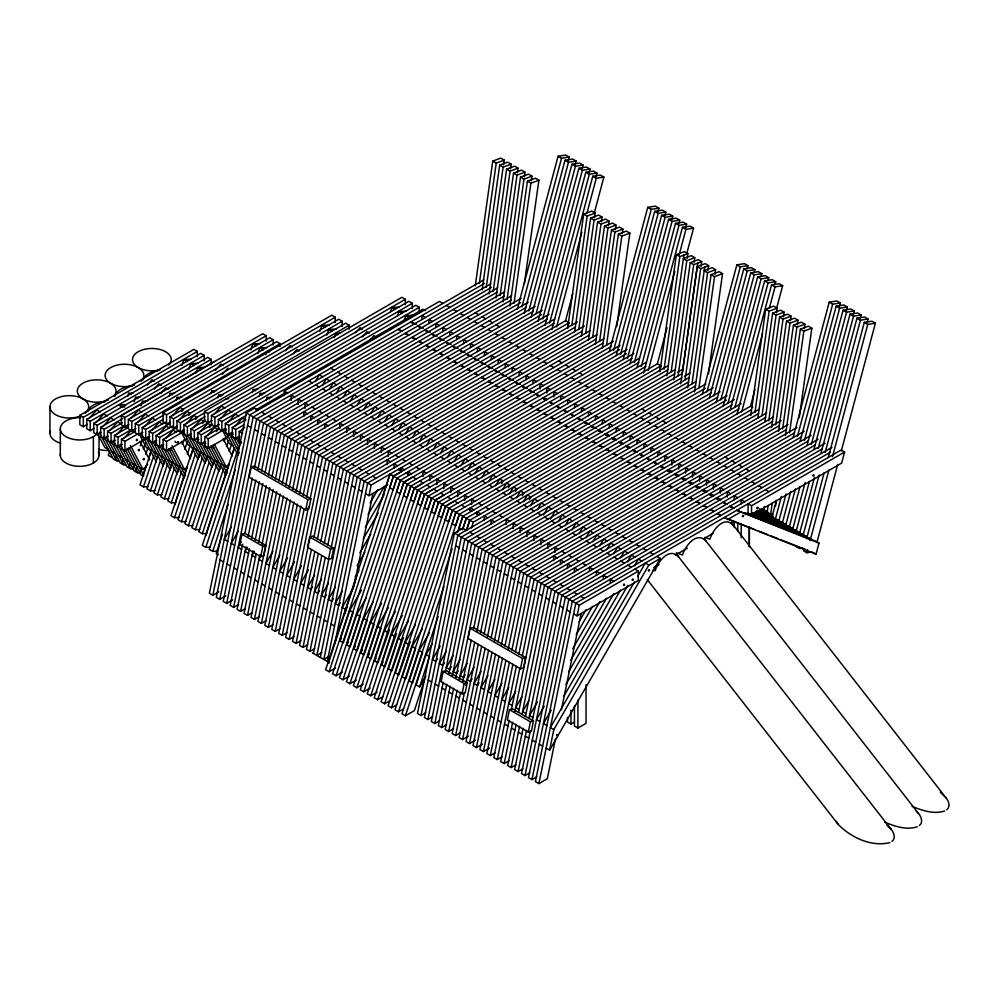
<?xml version="1.0" encoding="UTF-8"?>
<svg xmlns="http://www.w3.org/2000/svg" width="999" height="999" viewBox="0 0 999 999"><rect width="100%" height="100%" fill="white"/><g stroke="black" fill="none" stroke-linecap="round" stroke-linejoin="round"><path stroke-width="1.5" d="M749.325 546.678L749.325 526.598M475.249 285.876L492.757 161.114L500.761 158.117L504.233 160.127L503.583 164.748M479.37 283.254L496.228 163.112L504.233 160.127M482.155 289.91L499.662 165.147L507.667 162.15L511.138 164.148L510.489 168.794M486.276 287.287L503.134 167.145L511.138 164.148M489.098 293.918L506.605 169.143L514.61 166.159L518.069 168.157L517.42 172.79M493.206 291.296L510.077 171.154L518.069 168.157M496.028 297.914L513.536 173.152L521.54 170.167L525.012 172.165L524.363 176.798M500.149 295.304L517.007 175.15L525.012 172.165M502.972 301.923L520.479 177.16L528.483 174.163L531.943 176.174L531.293 180.807M507.092 299.3L523.951 179.158L531.943 176.174M509.902 305.931L527.422 181.169L535.414 178.172L538.886 180.17L524.363 283.679M514.023 303.309L530.881 183.167L538.886 180.17M567.682 328.059L583.678 214.073L591.683 211.089L595.154 213.087L594.505 217.695M571.803 325.449L587.15 216.084L595.154 213.087M574.625 332.068L590.621 218.082L598.626 215.097L602.085 217.095L601.448 221.691M578.746 329.445L594.093 220.092L602.085 217.095M581.568 336.076L597.564 222.09L605.556 219.106L609.028 221.104L608.379 225.699M585.676 333.454L601.023 224.088L609.028 221.104M588.498 340.085L604.495 226.099L612.499 223.102L615.971 225.112L615.322 229.708M592.619 337.462L607.966 228.097L615.971 225.112M595.441 344.081L611.438 230.107L619.43 227.11L622.901 229.108L622.252 233.716M599.55 341.471L614.897 232.105L622.901 229.108M602.372 348.089L618.369 234.103L626.373 231.119L629.845 233.117L616.72 326.586M606.493 345.467L621.84 236.114L629.845 233.117M659.952 371.703L676.373 254.633L684.377 251.648L687.849 253.646L687.2 258.279M664.048 369.205L679.844 256.643L687.849 253.646M666.87 375.836L683.94 254.733M671.203 371.665L686.788 260.652L694.78 257.655L694.13 262.287M673.801 379.845L690.247 262.65L698.251 259.653L701.723 261.663L701.073 266.283M678.146 375.674L693.718 264.648L701.723 261.663M680.744 383.841L697.19 266.658L705.194 263.661L708.653 265.672L708.004 270.292M697.814 262.737L682.267 373.526L448.963 508.216L384.59 703.771L381.118 701.773L445.492 506.218L674.837 373.813M685.077 379.682L700.661 268.656L708.653 265.672M687.687 387.849L704.757 266.745M692.02 383.678L707.592 272.665L715.596 269.668L714.947 274.3M694.617 391.858L711.063 274.663L719.068 271.678L722.539 273.676L708.466 373.926M698.95 387.687L714.535 276.673L722.539 273.676M750.773 415.422L765.684 309.141L773.688 306.156L777.16 308.154L776.51 312.774M754.932 412.5L769.155 311.139L777.16 308.154M757.916 417.982L772.627 313.149L780.619 310.152L784.09 312.163L783.441 316.783M762 415.609L776.098 315.147L784.09 312.163M764.909 421.578L779.557 317.158L787.562 314.161L791.033 316.159L790.384 320.791M768.768 420.816L783.029 319.156L791.033 316.159M771.59 427.435L786.5 321.154L794.505 318.169L797.964 320.167L797.314 324.8M763.598 511.076L764.247 506.456M775.699 424.825L789.972 323.164L797.964 320.167M766.845 514.622L768.144 505.382M778.521 431.443L793.431 325.162L801.435 322.178L804.907 324.176L804.257 328.796M770.529 515.084L772.264 502.759M782.642 428.821L796.902 327.16L804.907 324.176M775.511 506.306L776.161 501.685M785.464 435.452L800.374 329.171L808.378 326.173L811.837 328.184L799.287 417.619M789.572 432.829L803.845 331.168L811.837 328.184M258.179 410.077L254.708 408.079L246.291 412.937L209.378 593.319L212.849 595.317L218.856 591.858M212.849 595.317L249.762 414.935L483.766 279.845M484.602 283.366L253.197 416.97L216.284 597.352L219.755 599.35L256.668 418.968L490.709 283.853M251.248 466.945L249.138 477.222L305.719 509.877L308.803 509.053L310.901 498.776L254.333 466.108L251.248 466.945L307.817 499.6L310.901 498.776M491.533 287.375L260.14 420.966L223.227 601.348L226.698 603.359L252.347 478.009M254.533 467.307L263.611 422.977L497.639 287.849M241.908 534.203L239.797 544.48L260.739 556.568L263.836 555.744L265.934 545.466L244.992 533.379L241.908 534.203L262.849 546.291L265.934 545.466M242.682 544.205L230.17 605.357L233.629 607.367L238.436 604.582M244.867 533.516L255.819 480.007M258.004 469.305L267.083 424.975L497.152 292.145M233.629 607.367L246.029 546.815M248.202 536.188L259.365 481.58M261.538 470.966L270.542 426.973L504.582 291.858M249.488 548.813L237.1 609.365L240.572 611.363L245.379 608.591M251.661 538.199L262.837 483.591M265.01 472.977L274.013 428.983L504.133 296.116M240.572 611.363L252.959 550.824M255.132 540.197L266.308 485.589M268.481 474.975L277.485 430.981L511.538 295.854M256.119 554.333L244.043 613.374L247.515 615.372L252.31 612.599M258.604 542.207L269.78 487.599M271.953 476.973L280.956 432.992L511.076 300.125M247.515 615.372L259.902 554.82M262.075 544.205L273.251 489.597M275.424 478.983L284.415 434.99L521.103 298.339M260.739 556.568L262.849 546.291M276.711 491.595L250.974 617.37L254.445 619.38L259.253 616.608M278.883 480.981L287.887 436.988L520.629 302.622M254.445 619.38L280.095 494.03M282.292 483.329L291.358 438.998L528.234 302.235M283.566 496.028L257.917 621.378L261.388 623.388L266.196 620.604M285.751 485.327L294.83 440.996L526.436 307.28M261.388 623.388L287.038 498.026M289.223 487.325L298.301 442.994L535.177 306.243M290.509 500.037L264.847 625.386L268.319 627.384L273.127 624.612M292.695 489.335L301.76 445.005L533.329 311.313M268.319 627.384L293.968 502.035M296.166 491.333L305.232 447.003L542.095 310.252M297.44 504.045L271.79 629.395L275.262 631.393L280.07 628.621M299.625 493.344L308.703 449.013L541.595 314.548M275.262 631.393L300.911 506.043M303.097 495.342L312.175 451.011L549.038 314.26M304.071 509.577L278.733 633.391L282.193 635.401L287 632.629M306.568 497.34L315.634 453.009L547.202 319.318M305.719 509.877L307.817 499.6M282.193 635.401L308.479 506.993M310.04 499.35L319.106 455.02L554.645 319.031M309.653 536.938L307.555 547.215L328.496 559.303L331.581 558.478L333.691 548.201L312.749 536.113L309.653 536.938L330.607 549.025L333.691 548.201M554.145 323.326L322.577 457.018L285.664 637.399L289.136 639.41L326.049 459.016L565.559 320.741L572.739 293.806M311.376 549.687L292.607 641.408L296.066 643.406L300.874 640.634M313.873 537.462L329.52 461.026L569.03 322.739L565.559 320.741M296.066 643.406L314.835 551.685M317.345 539.46L332.979 463.024L577.397 321.915M318.306 553.696L299.538 645.416L303.009 647.414L307.817 644.642M320.816 541.458L336.451 465.034L575.474 327.035M303.009 647.414L321.778 555.694M324.275 543.468L339.922 467.033L584.34 325.924M325.249 557.692L306.481 649.412L309.952 651.423L314.747 648.651M327.747 545.466L343.394 469.031L582.417 331.031M328.496 559.303L330.607 549.025M309.952 651.423L328.721 559.702M331.218 547.464L346.865 471.041L589.934 330.706M313.411 653.421L350.324 473.039L589.348 335.04M320.354 657.429L357.267 477.047L596.291 339.048M327.285 661.438L364.198 481.056L603.234 343.044M334.827 643.568L367.669 483.054L613.436 341.159M344.792 613.848L347.24 606.743M365.497 493.693L368.968 495.691L371.141 485.052L611.513 346.278M353.871 586.738L372.952 493.481M466.271 530.269L462.799 528.259L454.395 533.116L417.482 713.498L420.954 715.509L425.749 712.737M420.954 715.509L457.867 535.127L713.124 387.749M711.188 392.869L461.326 537.125L424.413 717.507L427.884 719.517L464.797 539.123L720.054 391.758M443.206 671.453L441.108 681.73L462.05 693.83L465.134 692.994L467.245 682.717L446.303 670.629L443.206 671.453L464.16 683.553L467.245 682.717M717.582 397.19L468.269 541.133L431.356 721.515L434.827 723.513L443.281 682.192M445.379 671.927L471.74 543.131L726.997 395.766M446.753 684.203L438.286 725.524L441.758 727.522L446.565 724.75M448.926 673.551L475.199 545.142L726.41 400.099M441.758 727.522L450.212 686.201M452.397 675.549L478.671 547.14L734.165 399.637M453.683 688.211L445.229 729.52L448.701 731.53L453.509 728.758M455.869 677.547L482.142 549.138L731.992 404.895M448.701 731.53L457.155 690.209M459.34 679.557L485.614 551.148L741.096 403.646M470.179 628.221L468.081 638.498L520.504 668.768L523.601 667.931L525.699 657.667L473.276 627.397L470.179 628.221L522.614 658.491L525.699 657.667M460.626 692.207L452.172 733.528L455.631 735.539L460.439 732.754M462.799 681.555L471.253 640.284M473.751 628.046L489.085 553.146L738.935 408.891M462.05 693.83L464.16 683.553M455.631 735.539L464.398 692.732M465.896 685.401L474.712 642.282M476.91 631.58L492.544 555.144L750.499 406.218L754.919 389.647M478.184 644.293L459.103 737.537L462.574 739.535L468.581 736.076M480.382 633.591L496.016 557.155L751.273 409.777M462.574 739.535L481.655 646.291M484.153 634.065L499.488 559.153L759.302 409.153M485.127 648.289L466.046 741.545L469.505 743.543L475.524 740.072M487.312 637.587L502.959 561.163L758.528 413.611M469.505 743.543L488.598 650.299M491.096 638.061L506.418 563.161L766.708 412.887M492.057 652.297L472.977 745.541L476.448 747.552L482.455 744.08M494.255 641.595L509.89 565.159L765.709 417.47M476.448 747.552L495.529 654.295M498.039 642.07L513.361 567.17L773.176 417.157M499.001 656.306L479.92 749.55L483.391 751.56L489.398 748.089M501.186 645.604L516.833 569.168L772.652 421.466M483.391 751.56L502.472 658.304M504.97 646.078L520.304 571.166L781.118 420.591M505.931 660.314L486.85 753.558L490.322 755.556L495.129 752.784M508.129 649.612L523.763 573.176L779.295 425.649M490.322 755.556L509.403 662.312M511.913 650.087L527.235 575.174L788.049 424.6M512.874 664.31L493.793 757.567L497.265 759.565L502.072 756.792M515.372 652.085L530.706 577.185L786.225 429.657M497.265 759.565L516.346 666.321M518.843 654.083L534.178 579.183L796.99 427.447M509.465 709.715L507.367 719.979L528.309 732.08L531.393 731.256L533.491 720.978L512.549 708.878L509.465 709.715L530.407 721.802L533.491 720.978M509.19 720.254L500.724 761.563L504.195 763.573L509.003 760.801M511.288 709.977L519.817 668.319M522.315 656.093L537.637 581.181L794.492 432.892M520.504 668.768L522.614 658.491M504.195 763.573L512.649 722.252M514.835 711.6L541.108 583.191L804.195 431.293M516.121 724.25L507.667 765.571L511.138 767.582L515.946 764.797M518.531 712.512L544.58 585.189L801.435 436.9M511.138 767.582L519.592 726.261M521.99 714.51L548.051 587.187L811.126 435.302M523.064 728.259L514.61 769.58L518.069 771.578L522.877 768.805M525.462 716.52L551.523 589.198L808.353 440.909M518.069 771.578L526.523 730.257M528.933 718.518L554.982 591.196L818.069 439.31M528.309 732.08L530.407 721.802M530.307 730.781L521.54 773.588L525.012 775.586L529.82 772.814M532.405 720.516L558.453 593.206L815.296 444.917M525.012 775.586L561.925 595.204L825.012 443.319M822.227 448.926L565.397 597.202L528.483 777.584L531.955 779.595L568.856 599.213L831.942 447.315M830.494 452.16L572.327 601.211L535.414 781.593L538.886 783.603L575.799 603.209L841.146 450.025L844.617 452.023L841.658 463.111L751.535 515.147L748.064 513.136L745.366 514.697M546.141 748.151L549.612 750.149L553.821 729.607L648.813 565.072L660.302 558.429L656.83 556.431M577.085 615.859L579.27 605.219L638.299 571.141L638.299 580.519L577.085 615.859L573.626 613.848M555.432 738.998L547.302 778.745L538.886 783.603M561.376 709.952L581.081 613.648M517.232 309.44L558.079 156.244L565.721 155.045L569.18 157.043L568.381 160.04M521.903 306.93L561.55 158.242L569.18 157.043M524.163 313.436L565.022 160.24L572.652 159.041L576.123 161.051L575.324 164.036M528.833 310.939L568.493 162.25L576.123 161.051M531.106 317.445L571.952 164.248L579.595 163.049L583.054 165.047L582.267 168.044M536.176 313.436L575.424 166.246L583.054 165.047M538.036 321.453L578.896 168.257L586.525 167.058L589.997 169.056L589.198 172.053M542.707 318.943L582.367 170.255L589.997 169.056M544.979 325.462L585.826 172.265L593.468 171.066L596.94 173.064L596.141 176.061M549.65 322.952L589.298 174.263L596.94 173.064M551.91 329.458L592.769 176.261L600.399 175.062L603.871 177.073L594.293 212.987M556.58 326.96L581.818 232.342M587.025 212.812L596.241 178.272L603.871 177.073M567.544 328.284L569.03 322.739M609.315 351.523L647.764 207.33L655.406 206.131L658.878 208.129L658.066 211.151M613.586 350.512L651.236 209.34L658.878 208.129M616.258 355.519L654.707 211.338L662.337 210.14L665.809 212.138L665.009 215.16M620.529 354.52L658.179 213.336L665.809 212.138M623.189 359.528L661.65 215.347L669.28 214.148L672.752 216.146L671.94 219.156M627.459 358.529L665.109 217.345L672.752 216.146M630.132 363.536L668.581 219.343L676.223 218.144L679.682 220.155L678.883 223.164M634.402 362.537L672.052 221.353L679.682 220.155M637.075 367.545L675.524 223.351L683.154 222.153L686.625 224.151L685.814 227.173M641.346 366.533L678.995 225.362L686.625 224.151M643.606 373.052L682.454 227.36L690.097 226.161L693.556 228.159L686.725 253.796M648.276 370.542L674.712 271.416M679.12 254.895L685.926 229.358L693.556 228.159M645.866 366.496L424.687 494.193L360.314 689.747L363.786 691.758L428.159 496.203L657.379 363.861L667.02 327.672M659.365 371.403L660.839 365.859L657.379 363.861M702.309 394.393L736.85 264.86L744.492 263.661L747.964 265.672L747.152 268.681M706.992 391.883L740.321 266.87L747.964 265.672M709.253 398.401L743.793 268.868L751.423 267.67L754.894 269.668L754.095 272.69M713.923 395.879L747.264 270.879L754.894 269.668M716.096 402.734L750.724 272.877L758.366 271.678L761.837 273.676L761.026 276.698M720.866 399.887L754.195 274.875L761.837 273.676M723.126 406.406L757.667 276.885L765.296 275.687L768.768 277.685L767.969 280.694M727.984 403.196L761.138 278.883L768.768 277.685M730.057 410.414L764.61 280.881L772.239 279.683L775.711 281.693L774.899 284.703M734.927 407.205L768.069 282.892L775.711 281.693M737 414.423L771.54 284.89L779.183 283.691L782.642 285.689L776.623 308.291M741.67 411.9L762.562 333.591M769.392 307.979L775.012 286.9L782.642 285.689M771.553 518.456L776.348 500.437M793.181 437.35L829.22 302.173L836.862 300.974L840.321 302.984L839.535 305.969M775.012 520.467L781.43 496.428M797.452 436.351L832.691 304.183L840.321 302.984M778.483 522.465L786.101 493.931M800.112 441.358L836.163 306.181L843.793 304.982L847.264 306.993L846.465 309.977M781.955 524.463L790.771 491.421M804.382 440.359L839.635 308.192L847.264 306.993M785.426 526.473L795.441 488.923M807.055 445.367L843.094 310.19L850.736 308.991L854.207 310.989L853.408 313.986M788.885 528.471L800.112 486.413M811.325 444.368L846.565 312.188L854.207 310.989M792.357 530.469L805.182 482.417M813.985 449.375L850.037 314.198L857.666 312.999L861.138 314.997L860.339 317.982M795.828 532.479L809.452 481.406M818.256 448.364L853.508 316.196L861.138 314.997M799.3 534.477L814.522 477.41M820.928 453.371L856.98 318.194L864.61 316.995L868.081 319.006L867.282 321.99M802.771 536.488L819.192 474.9M825.199 452.372L860.439 320.204L868.081 319.006M806.605 538.698L824.225 472.614M828.233 457.592L864.285 322.415L871.915 321.216L875.386 323.226L841.333 450.886M803.396 550.711L806.867 552.722L807.667 549.712M810.077 540.696L828.895 470.104M832.504 456.593L867.744 324.425L875.386 323.226M816.907 542.507L837.736 464.398M754.57 529.507L724.125 517.582L816.033 554.208L818.993 543.119L815.521 541.121L736.763 510.277L818.993 543.119M109.765 450.986L108.317 455.419L111.788 457.417M127.66 396.266L128.634 393.319L133.042 393.144M116.708 454.982L115.26 459.428L118.731 461.426M134.116 401.76L135.564 397.315L139.985 397.14M123.651 458.991L122.203 463.424L125.674 465.422M141.059 405.756L142.507 401.323L146.928 401.148M130.594 462.987L129.146 467.432L132.617 469.43L133.591 466.471M140.359 445.766L142.295 439.847M137.537 466.995L136.089 471.428L139.56 473.426L140.534 470.467M143.344 449.25L145.28 443.331M145.854 454.208L147.79 448.289M143.032 475.424L145.941 466.558M148.839 457.679L151.261 450.287M181.93 365.459L183.853 359.565L191.209 359.278M188.998 369.068L190.797 363.574L198.152 363.286M195.929 373.114L197.74 367.57L205.095 367.282M193.144 448.114L171.041 515.709L174.513 517.707L178.921 517.532M210.926 393.756L211.888 390.809L216.296 390.634M174.513 517.707L195.18 454.533M200.087 452.122L177.984 519.705L181.456 521.715L185.876 521.54M217.869 397.752L218.831 394.817L223.252 394.642M181.456 521.715L202.123 458.529M207.03 456.118L184.927 523.713L188.399 525.711L192.819 525.536M188.399 525.711L209.066 462.525M213.986 460.127L191.87 527.709L195.342 529.72L199.763 529.545M250.849 349.787L252.784 343.893L260.14 343.594M195.342 529.72L216.496 465.059M224.188 441.546L225.624 437.137M220.929 464.123L198.826 531.718L202.298 533.716L206.706 533.541M226.698 446.491L228.621 440.609M257.879 353.609L259.74 347.914L267.095 347.615M202.298 533.716L223.439 469.068M229.208 451.436L231.606 444.08M234.078 448.314L202.335 545.367L205.806 547.365L210.215 547.19M252.347 392.432L253.321 389.485L257.73 389.31M205.769 535.714L229.308 463.711M232.68 453.434L234.116 449.026M265.759 354.757L266.683 351.91L269.63 351.798M205.806 547.365L237.063 451.785M235.252 469.955L209.278 549.363L212.75 551.373L217.158 551.198M259.303 396.428L260.264 393.494L264.673 393.319M212.75 551.373L228.147 504.308M222.477 534.253L216.221 553.371L218.544 554.707M266.246 400.424L267.208 397.49L271.616 397.315M319.892 331.306L321.828 325.412L329.183 325.112M326.898 335.115L328.771 329.408L336.126 329.121M334.315 337.687L335.714 333.416L340.122 333.241M390.497 311.9L391.945 307.48L399.3 307.192M397.49 315.759L398.888 311.476L406.243 311.188M404.433 319.755L405.831 315.484L413.186 315.197M328.559 662.849L357.08 575.274M381.643 499.8L389.997 474.175L393.469 476.173L402.422 471.004L398.951 469.006M349.75 610.401L353.221 612.412L343.319 642.832L339.847 640.834L349.75 610.401L361.463 590.134M620.017 345.379L393.456 476.173L389.71 487.724L393.169 489.722L396.94 478.171L619.467 349.7M356.693 614.41L360.164 616.408L350.249 646.84L346.79 644.842L356.693 614.41L366.059 598.201M626.947 349.388L400.399 480.182L396.64 491.733L400.112 493.731L403.871 482.18L626.398 353.708M363.636 618.418L367.095 620.416L357.192 650.849L353.721 648.838L363.636 618.418L372.989 602.197M633.878 353.396L407.342 484.178L403.584 495.741L407.043 497.739L410.814 486.188L631.992 358.491M370.567 622.427L374.038 624.425L364.136 654.845L360.664 652.846L370.567 622.427L381.493 603.508M638.935 362.487L417.744 490.197L413.986 501.748L410.514 499.737L414.273 488.186L639.485 358.166M377.51 626.423L380.969 628.433L371.066 658.853L367.595 656.855L377.51 626.423L388.424 607.504M646.415 362.175L421.216 492.195L417.457 503.746L420.929 505.744L424.687 494.193L433.641 489.035L437.112 491.033M389.473 629.732L378.009 662.861L374.538 660.863L384.44 630.431L395.367 611.513M428.159 496.203L424.388 507.754L427.859 509.752L431.618 498.201L660.839 365.859M396.416 633.741L384.94 666.87L381.468 664.859L391.383 634.44L402.297 615.521M667.894 369.805L438.561 502.21L434.802 513.761L431.331 511.763L435.089 500.199L668.456 365.472M408.466 620.879L398.314 638.448L388.411 668.868L391.883 670.866L403.346 637.749M675.386 369.48L442.033 504.208L438.261 515.759L441.733 517.769L445.492 506.218L454.458 501.048L457.929 503.046M415.397 624.887L405.257 642.444L395.354 672.876L398.813 674.874L410.289 641.745M448.963 508.216L445.204 519.767L448.676 521.765L452.435 510.214L681.768 377.809M412.2 646.453L402.285 676.885L405.756 678.883L415.659 648.451L412.2 646.453L422.34 628.883M689.26 377.485L455.906 512.225L452.147 523.776L455.606 525.774L459.378 514.223L688.723 381.818M419.13 650.461L409.228 680.881L412.687 682.891L422.602 652.459L419.13 650.461L429.27 632.891M696.203 381.493L462.837 516.221L459.078 527.784L462.549 529.782M463.024 528.334L466.308 518.231L695.654 385.814M432.305 643.656L426.073 654.47L416.158 684.889L419.63 686.887L425.849 676.123M466.483 530.344L469.78 520.229L705.831 383.953M419.63 686.887L429.533 656.468L426.073 654.47M471.366 528.009L473.251 522.24L705.269 388.274M473.251 522.24L389.997 474.175L325.624 669.73L329.096 671.728L393.469 476.173M396.928 478.171L332.567 673.726L336.039 675.736L342.432 672.04M336.039 675.736L400.399 480.182M416.296 479.021L412.824 477.023L403.871 482.18L339.498 677.734L342.969 679.732L407.342 484.178M410.801 486.188L346.441 681.743L349.912 683.741L356.306 680.057M349.912 683.741L414.273 488.186L423.239 483.029L419.767 481.019M417.744 490.197L353.371 685.751L356.843 687.749L363.249 684.065M356.843 687.749L421.216 492.195M431.618 498.201L367.245 693.756L370.716 695.754L377.123 692.07M370.716 695.754L435.089 500.199L444.056 495.042L440.584 493.044M438.561 502.21L374.188 697.764L377.659 699.762L382.779 696.815M377.659 699.762L442.033 504.208M452.435 510.214L388.062 705.769L391.533 707.779L396.653 704.819M391.533 707.779L455.906 512.225M459.365 514.223L395.005 709.777L398.476 711.775L403.596 708.828M398.476 711.775L452.11 548.813M457.48 532.517L462.837 516.221M443.881 586.376L401.935 713.786L405.407 715.784L414.373 710.626L424.612 679.507M462.887 528.596L466.308 518.231M405.407 715.784L438.086 616.533M466.371 530.606L469.78 520.229M151.224 450.974L140.022 484.877L143.469 486.875L147.877 486.7M169.243 396.428L170.217 393.481L174.625 393.306M143.469 486.875L153.696 455.919M158.167 454.982L146.965 488.886L150.412 490.884L154.82 490.696M176.186 400.437L177.16 397.49L181.568 397.302M150.412 490.884L160.639 459.927M165.122 458.978L153.921 492.882L157.355 494.88L161.763 494.705M157.355 494.88L167.582 463.923M172.552 461.501L160.864 496.89L164.311 498.888L168.706 498.701M164.311 498.888L174.525 467.932M182.317 444.343L183.779 439.922M179.495 465.509L167.807 500.886L171.254 502.884L175.649 502.709M184.852 449.288L187.288 441.92M171.254 502.884L181.481 471.928M187.325 454.233L190.247 445.392M174.75 504.882L187.412 466.558M190.334 457.717L193.257 448.863M231.281 527.21L224.275 539.348L227.747 541.358M315.372 381.556L319.268 374.812L322.739 376.823M238.224 531.218L231.219 543.356L234.69 545.354M322.315 385.564L326.211 378.821L329.682 380.819M241.271 541.957L238.149 547.352L241.621 549.363M329.258 389.573L333.154 382.829L336.613 384.827M247.427 547.315L245.092 551.361L248.564 553.371M336.188 393.569L340.085 386.825L343.556 388.836M254.37 551.323L252.035 555.369L255.494 557.367M343.132 397.577L347.028 390.834L350.487 392.832M261.301 555.332L258.966 559.378L262.437 561.376M350.075 401.586L353.958 394.842L357.43 396.84M272.914 551.236L265.909 563.374L269.368 565.384M357.005 405.594L360.901 398.851L364.373 400.849M279.845 555.244L272.839 567.382L276.311 569.393M363.948 409.59L367.832 402.847L371.303 404.857M287.562 557.904L279.782 571.391L283.254 573.389M370.879 413.598L374.775 406.855L378.246 408.853M294.505 561.913L286.713 575.399L290.185 577.397M377.822 417.607L381.718 410.864L385.177 412.862M301.436 565.909L293.656 579.395L297.128 581.406M384.752 421.615L388.648 414.872L392.12 416.87M308.379 569.917L300.599 583.404L304.058 585.414M391.695 425.611L395.592 418.868L399.051 420.879M314.535 575.274L307.53 587.412L311.001 589.41L312.562 586.713M398.626 429.62L402.522 422.877L405.994 424.875M321.478 579.283L314.473 591.42L317.932 593.418L319.493 590.721M405.569 433.628L409.465 426.885L412.937 428.883M370.105 503.059L377.897 489.572M328.409 583.279L321.403 595.416L324.875 597.427L326.436 594.73M368.119 514.51L384.478 486.188M412.512 437.637L416.396 430.894L419.867 432.892M365.359 527.297L384.053 494.93M335.352 587.287L328.346 599.425L331.818 601.435L333.366 598.738M363.386 538.736L378.171 513.111M419.443 441.633L423.339 434.89L426.81 436.9M359.84 552.884L370.741 534.003M342.295 591.296L335.277 603.433L338.748 605.431L340.309 602.734M357.08 565.671L364.872 552.185M426.386 445.641L430.269 438.898L433.741 440.896M355.107 577.11L358.991 570.367M353.122 588.561L342.22 607.442L345.691 609.44M433.316 449.65L437.212 442.907L440.684 444.905M440.247 453.671L444.155 446.915L447.614 448.913M339.847 640.834L341.408 638.136M447.19 457.667L451.086 450.911L454.557 452.922M346.79 644.842L348.339 642.145M454.12 461.675L458.029 454.92L461.488 456.918M353.721 648.838L355.282 646.153M461.063 465.684L464.96 458.928L468.431 460.926M360.664 652.846L362.212 650.162M467.994 469.692L471.903 462.937L475.374 464.935M367.595 656.855L369.155 654.158M474.937 473.688L478.833 466.933L482.305 468.943M374.538 660.863L376.086 658.166M481.88 477.697L485.776 470.941L489.248 472.939M381.468 664.859L383.029 662.175M488.811 481.705L492.707 474.95L496.178 476.948M495.754 485.714L499.65 478.958L503.121 480.956L501.56 483.653M502.684 489.71L506.593 482.954L510.052 484.965L508.491 487.662M509.627 493.718L513.523 486.963L516.995 488.961L515.434 491.67M516.558 497.727L520.467 490.971L523.938 492.969L522.377 495.679M440.197 646.016L432.405 659.502L435.876 661.513L437.437 658.816M523.513 501.723L527.397 494.98L530.869 496.978L529.308 499.675M446.353 651.373L439.348 663.511L442.819 665.521L444.368 662.824M530.444 505.719L534.34 498.976L537.812 500.986M453.284 655.381L446.278 667.519L449.75 669.517L451.311 666.82M537.387 509.727L541.271 502.984L544.742 504.982M460.227 659.39L453.221 671.528L456.693 673.526L458.241 670.829M543.543 515.084L548.214 506.993L551.685 508.991M467.17 663.386L460.152 675.524L463.623 677.534L465.184 674.837M550.474 519.093L555.157 511.001L558.616 512.999M474.1 667.394L467.095 679.532L470.566 681.543L472.115 678.845M558.191 521.74L562.087 514.997L565.559 517.007M481.043 671.403L474.038 683.541L477.497 685.539L479.058 682.841M565.134 525.749L569.03 519.005L572.489 521.003M487.974 675.411L480.969 687.549L484.44 689.547M572.065 529.757L575.961 523.014L579.432 525.012M494.917 679.407L487.912 691.545L491.371 693.556M579.008 533.766L582.904 527.022L586.376 529.02M501.848 683.416L494.842 695.554L498.314 697.564M585.951 537.762L589.835 531.018L593.306 533.029M508.791 687.424L501.785 699.562L505.257 701.56M592.882 541.77L596.778 535.027L600.249 537.025M515.734 691.433L508.716 703.571L512.187 705.569M599.825 545.779L603.708 539.035L607.18 541.033M521.89 696.778L515.659 707.567L519.13 709.577M606.755 549.787L610.651 543.044L614.123 545.042M528.821 700.786L522.589 711.575L526.061 713.586M613.698 553.783L617.594 547.04L621.053 549.05M579.008 621.878L586.013 609.74M537.325 702.097L529.532 715.584L533.004 717.582M576.248 634.665L592.607 606.343M620.629 557.792L624.525 551.048L627.996 553.046M572.714 648.801L599.962 601.598M544.255 706.106L536.475 719.592L539.935 721.59M570.729 660.252L606.543 598.214M627.572 561.8L631.468 555.057L634.939 557.055M568.743 671.69L613.91 593.468M551.198 710.102L543.406 723.588L546.878 725.599M565.983 684.49L620.491 590.084M634.515 565.809L638.398 559.065L641.87 561.063M564.01 695.928L627.859 585.339M634.44 581.942L550.349 727.597L553.821 729.607M637.549 576.548L645.342 563.061L648.813 565.072M549.612 750.149L660.302 558.429M89.41 418.169L96.766 409.952L100.237 411.95M96.354 422.177L103.709 413.961L107.18 415.959M103.297 426.186L110.652 417.957L114.123 419.955M147.39 384.94L151.985 379.807L154.296 381.131M110.24 430.182L117.595 421.965L121.066 423.963M154.321 388.948L158.916 383.803L161.239 385.139M130.994 418.344L138.349 410.127L141.821 412.125M117.183 434.178L124.538 425.961L128.009 427.959M161.264 392.944L165.871 387.812L168.182 389.148M137.937 422.34L145.292 414.123L148.776 416.121M124.126 438.186L131.481 429.957L134.952 431.968M144.892 426.348L152.248 418.131L155.719 420.129M151.836 430.344L159.191 422.127L162.662 424.125M172.665 415.671L180.02 407.455L183.491 409.453L181.656 411.513M215.397 370.304L220.929 364.148L223.227 365.484M158.779 434.353L166.134 426.123L169.605 428.134M179.608 419.667L186.963 411.451L190.447 413.449L188.599 415.509M222.34 374.3L227.872 368.144M165.722 438.349L173.077 430.132L176.548 432.13M139.548 467.482L143.019 469.48L147.615 464.335M186.563 423.676L193.918 415.459L197.39 417.457L195.542 419.505M193.506 427.672L200.861 419.455L204.333 421.453L202.497 423.514M214.098 414.348L221.453 406.131L224.925 408.129M200.449 431.68L207.804 423.451L211.276 425.462L209.44 427.51M221.041 418.344L228.396 410.127L231.868 412.125M207.392 435.676L214.748 427.46L218.219 429.458L216.383 431.518M285.352 350.786L289.947 345.642L292.27 346.978M181.144 467.644L184.615 469.642L187.362 466.558M227.984 422.352L235.339 414.123L238.811 416.133M293.219 353.758L296.903 349.65L299.213 350.986M234.927 426.348L242.282 418.131L245.754 420.129M241.87 430.344L244.63 427.272M222.802 464.972L226.286 466.97L229.033 463.886M355.482 332.854L360.077 327.722L362.387 329.046M362.425 336.85L367.02 331.718L369.33 333.054M369.368 340.859L373.963 335.714L376.273 337.05M891.957 841.383C896.053 838.373 893.968 832.492 891.158 829.332L677.809 555.844C668.181 547.777 657.717 562.237 655.144 570.791L653.046 570.092M919.342 825.574C923.438 822.564 921.353 816.683 918.543 813.523L705.194 540.034C695.566 531.967 685.102 546.428 682.529 554.982L676.348 552.784M946.727 809.764C950.823 806.742 948.738 800.873 945.928 797.714L732.579 524.213C722.951 516.158 712.487 530.619 709.914 539.173L704.745 537.362M87.35 424.388L83.317 426.71L79.845 424.712L79.845 415.334L193.831 349.388L197.303 351.386L197.303 356.743M83.317 426.71L83.317 417.332L197.303 351.386M94.243 428.384L90.222 430.706L86.751 428.708L86.751 419.33L200.737 353.371L204.208 355.382L204.208 360.739M90.222 430.706L90.222 421.328L204.208 355.382M101.199 432.38L97.165 434.702L93.694 432.704L93.694 423.326L207.68 357.38L211.151 359.378L211.151 364.735M97.165 434.702L97.165 425.324L211.151 359.378M108.142 436.376L104.121 438.711L100.649 436.713L100.649 427.322L214.623 361.376M128.921 424.538L124.875 426.873L121.403 424.875L121.403 415.484L262.737 333.716L266.209 335.714L266.209 341.071M104.121 438.711L104.121 429.333L122.889 418.469M124.875 426.873L124.875 417.495L266.209 335.714M115.085 440.384L111.064 442.707L107.592 440.709L107.592 431.331L122.34 422.789M135.864 428.534L131.818 430.869L128.347 428.871L128.347 419.493L269.693 337.712L273.164 339.71L273.164 345.08M111.064 442.707L111.064 433.329L124.475 425.574M131.818 430.869L131.818 421.491L273.164 339.71M122.028 444.38L118.007 446.715L114.535 444.705L114.535 435.327L127.947 427.572M142.807 432.542L138.761 434.877L135.29 432.867L135.29 423.489L276.636 341.72L280.107 343.718L280.107 346.391M118.007 446.715L118.007 437.325L131.418 429.57M138.761 434.877L138.761 425.487L280.107 343.718M170.592 421.853L166.546 424.2L163.074 422.202L163.074 412.812L331.768 315.209L335.239 317.22L335.239 322.577M143.719 439.847L124.95 450.711L121.478 448.713L121.478 439.335L134.89 431.568M149.75 436.538L145.717 438.873L142.245 436.875L142.245 427.497L163.774 415.035M166.546 424.2L166.546 414.822L335.239 317.22M124.95 450.711L124.95 441.333L138.362 433.566M145.717 438.873L145.717 429.495L163.212 419.368M177.535 425.861L173.489 428.196L170.017 426.198L170.017 416.82L338.711 319.218L342.182 321.216L342.182 326.573M156.693 440.534L152.66 442.869L149.188 440.871L149.188 431.493L165.335 422.152M173.489 428.196L173.489 418.818L342.182 321.216M152.66 442.869L152.66 433.491L170.155 423.364M184.49 429.857L180.432 432.205L176.96 430.207L176.96 420.816L345.654 323.214L349.126 325.212L349.126 329.233M163.636 444.543L159.603 446.878L156.131 444.88L156.131 435.489L172.278 426.148M180.432 432.205L180.432 422.814L349.126 325.212M159.603 446.878L159.603 437.5L177.098 427.372M405.357 299.288L207.979 413.486L207.979 422.877L204.495 420.866L204.495 411.488L401.885 297.29L405.357 299.288L405.357 304.645M191.433 433.866L187.387 436.201L183.903 434.203L183.903 424.825L205.507 412.325M186.738 439.198L166.546 450.874L163.074 448.876L163.074 439.498L179.233 430.144M187.387 436.201L187.387 426.823L204.92 416.67M166.546 450.874L166.546 441.496L182.705 432.155M218.943 424.538L214.922 426.873L211.451 424.875L211.451 415.497L408.828 301.286L412.312 303.284L412.312 308.641M198.376 437.862L194.33 440.209L190.859 438.199L190.859 428.821L205.694 420.229M214.922 426.873L214.922 417.495L412.312 303.284M194.33 440.209L194.33 430.819L212 420.542M419.255 307.292L221.865 421.491L221.865 430.869L218.394 428.871L218.394 419.493L415.784 305.282L419.255 307.292L419.255 312.65M205.319 441.858L201.274 444.205L197.802 442.207L197.802 432.817L212.65 424.238M201.274 444.205L201.274 434.827L218.818 424.675M232.842 432.542L228.808 434.877L225.337 432.879L225.337 423.489L422.727 309.29L425.037 310.627M227.11 437.275L208.217 448.201L204.745 446.203L204.745 436.825L219.593 428.234M228.808 434.877L228.808 425.499L246.266 415.397M255.669 409.952L285.202 392.869M208.217 448.201L208.217 438.823L225.886 428.546M239.785 436.551L235.752 438.873L232.28 436.875L232.28 427.497L245.704 419.73M235.752 438.873L235.752 429.495L243.806 424.837M241.546 442.207L239.223 440.884L239.223 431.493L243.257 429.17M284.253 395.055L284.253 391.034L439.435 301.436L442.894 303.434M596.865 334.702L353.796 475.037L316.883 655.431L321.69 652.647M603.808 338.711L360.739 479.045L323.826 659.427L328.634 656.655M368.968 495.691L387.699 484.877M219.755 599.35L225.762 595.879M226.698 603.359L232.705 599.887M677.522 372.252L682.891 369.155M684.452 376.261L689.822 373.164M289.136 639.41L293.943 636.625M329.096 671.728L335.502 668.044M342.969 679.732L349.375 676.048M363.786 691.758L370.179 688.061M384.59 703.771L389.722 700.823M727.597 519.58L740.234 512.287M748.064 513.136L748.064 503.758L751.535 505.756L844.617 452.023M653.696 567.619L659.09 564.51M675.262 555.169L687.399 548.164M703.571 538.823L713.011 533.379M730.544 523.264L733.229 521.703M427.884 719.517L432.692 716.733M434.827 723.513L439.635 720.741M567.494 717.407L567.494 722.065L570.966 724.063L574.437 722.052M574.425 705.918L574.425 726.061L577.897 728.071L586.026 723.376L586.026 684.652M531.955 779.595L536.75 776.822M944.592 811.001C933.778 814.572 922.027 810.464 912 806.318M917.207 826.81C906.393 830.381 894.642 826.273 884.615 822.127M889.822 842.619C871.315 847.152 850.998 837.549 838.211 824.412L647.202 579.52M802.622 548.014L799.562 548.501L796.091 546.49M806.867 552.722L811.45 551.997M225.774 398.813L228.721 398.701M125.812 404.795L118.494 404.97L121.965 406.968L124.887 406.905M177.71 442.844C180.032 438.986 176.561 445.229 174.937 441.258M609.652 451.486L606.181 449.488L609.065 450.412M644.343 471.516L640.871 469.518L643.756 470.442M651.273 475.524L647.814 473.526L650.724 474.488M416.408 324.263L410.701 322.028L414.16 324.038M423.351 328.271L417.632 326.036L421.103 328.034M430.282 332.28L424.575 330.045L428.047 332.043M437.225 336.288L431.506 334.041L434.977 336.051M444.155 340.284L438.449 338.049L441.92 340.06M451.098 344.293L445.379 342.058L448.851 344.056M458.054 348.301L452.322 346.066L455.794 348.064M464.985 352.31L459.265 350.062L462.724 352.073M471.928 356.318L466.196 354.071L469.667 356.081M478.871 360.327L473.139 358.079L476.598 360.077M402.397 331.031L398.064 329.333L401.523 331.331M485.801 364.323L480.069 362.088L483.541 364.086M409.34 335.027L404.995 333.329L408.466 335.339M492.744 368.331L487.012 366.084L490.484 368.094M416.271 339.036L411.938 337.337L415.397 339.335M499.725 372.352L493.943 370.092L497.415 372.103M421.765 342.482L418.868 341.346L422.34 343.344M506.655 376.361L500.886 374.101L504.358 376.099M428.696 346.478L425.811 345.354L429.283 347.352M513.598 380.369L507.829 378.109L511.288 380.107M435.639 350.487L432.742 349.35L436.213 351.361M520.529 384.365L514.76 382.105L518.231 384.116M442.532 354.47L439.685 353.359L443.156 355.357M527.472 388.374L521.703 386.113L525.162 388.124M449.475 358.479L446.615 357.367L450.087 359.365M534.403 392.382L528.633 390.122L532.105 392.12M456.406 362.487L453.558 361.376L457.03 363.374M539.922 395.829L535.576 394.13L539.048 396.128M463.349 366.496L460.502 365.372L463.961 367.382M543.394 397.839L546.291 398.976M546.865 399.837L542.507 398.126L545.978 400.137M471.715 371.054L467.432 369.38L470.904 371.378M553.796 403.846L549.45 402.135L552.922 404.145M478.646 375.062L474.375 373.389L477.834 375.387M560.739 407.842L556.381 406.143L559.852 408.141M485.614 379.071L481.306 377.397L484.777 379.395M567.682 411.85L563.324 410.152L566.795 412.15M492.544 383.079L488.249 381.393L491.72 383.404M574.612 415.859L570.267 414.148L573.726 416.158M499.488 387.088L495.179 385.402L498.651 387.4M580.669 420.167L577.197 418.156L582.729 420.329M506.431 391.096L502.122 389.41L505.594 391.408M589.672 424.325L584.14 422.165L587.837 424.375M513.361 395.092L509.053 393.419L512.524 395.417M596.603 428.334L591.071 426.173L594.767 428.384M518.868 398.539L515.996 397.415L519.468 399.425M602.16 431.805L598.014 430.169L601.71 432.392M525.824 402.547L522.939 401.423L526.398 403.421M605.631 433.803L608.391 434.89M608.416 436.188L604.944 434.178L609.103 435.801M532.754 406.556L529.87 405.432L533.341 407.43M612.562 437.812L615.334 438.886M615.359 440.184L611.888 438.186L616.033 439.81M539.697 410.564L536.813 409.44L540.284 411.438M619.505 441.808L622.277 442.894M622.976 443.818L618.818 442.195L622.29 444.193M546.628 414.573L543.743 413.436L547.215 415.447M626.448 445.816L629.208 446.903M629.907 447.827L625.761 446.191L629.233 448.201M553.571 418.569L550.686 417.445L554.158 419.443M636.163 452.21L632.704 450.199L636.85 451.823M560.501 422.577L557.617 421.453L561.088 423.451M643.781 455.831L639.635 454.208L643.106 456.206M567.457 426.585L564.56 425.462L568.031 427.46M650.724 459.84L646.578 458.216L650.049 460.214M574.388 430.594L571.503 429.458L574.962 431.468M656.98 464.223L653.508 462.212L657.667 463.848M581.331 434.602L578.433 433.466L581.905 435.464M662.649 468.306L660.451 466.221L664.597 467.844M588.261 438.611L585.377 437.475L588.836 439.473M668.069 469.855L672.215 471.478M669.58 472.315L667.382 470.229L671.54 471.853M595.204 442.607L592.307 441.483L595.779 443.481M674.999 473.851L679.158 475.487M678.658 475.936L674.325 474.238L677.797 476.236M603.583 447.177L599.25 445.479L602.722 447.49M682.13 477.934L686.463 479.632M761.613 509.053L767.394 511.326M685.601 479.932L681.268 478.234L684.727 480.244M759.302 508.803L767.969 512.187M606.181 449.488L608.953 450.574M689.073 481.943L693.406 483.641M759.877 509.665L772.889 514.76M692.532 483.941L688.199 482.242L691.67 484.253M760.464 510.539L772.015 515.072M615.884 454.582L613.124 453.496L616.595 455.494M696.003 485.951L700.336 487.637M758.141 510.277L772.602 515.934M699.475 487.949L695.142 486.251L698.601 488.249M757.279 510.589L773.176 516.808M622.827 458.578L620.054 457.505L623.526 459.503M702.946 489.947L707.28 491.645M756.418 510.889L773.75 517.682M706.368 491.933L702.072 490.259L705.544 492.257M756.493 511.563L779.407 520.529M629.77 462.587L626.997 461.501L630.469 463.511M709.839 493.943L714.135 495.629M755.669 511.888L782.866 522.539M713.311 495.941L709.015 494.255L712.487 496.266M754.832 512.2L786.338 524.537M636.7 466.595L633.94 465.509L637.399 467.507M716.783 497.952L721.078 499.625M755.444 513.086L789.809 526.548M720.242 499.95L715.946 498.264L719.417 500.274M753.184 512.849L793.281 528.546M640.871 469.518L643.643 470.604M752.359 513.161L796.74 530.544M727.185 503.958L722.889 502.272L726.36 504.27M752.959 514.048L800.211 532.554M647.814 473.526L650.574 474.6M750.699 513.811L803.683 534.552M734.115 507.954L729.819 506.281L733.291 508.279M748.438 513.561L807.155 536.55M657.517 478.608L654.745 477.522L658.216 479.532M744.755 512.762L810.626 538.561M664.56 482.654L661.688 481.53L665.159 483.528M671.503 486.663L668.618 485.539L672.09 487.537M678.433 490.671L675.561 489.547L679.033 491.545M685.376 494.667L682.504 493.543L685.963 495.554M692.332 498.688L689.435 497.552L692.906 499.55M699.275 502.697L696.378 501.56L699.837 503.558M706.206 506.693L703.308 505.569L706.78 507.567M713.149 510.701L710.252 509.565L713.723 511.575M720.092 514.71L717.182 513.573L720.654 515.571M758.915 531.206L767.619 534.615M770.516 535.751L777.771 538.586M780.669 539.722L805.319 549.375M667.382 470.229L671.503 472.152L667.382 470.229L670.853 472.227M577.197 418.156L581.031 419.967M587.974 423.976L584.14 422.165L587.599 424.163M594.904 427.972L591.071 426.173L594.542 428.171M601.848 431.98L598.014 430.169L601.485 432.18M604.944 434.178L608.778 435.989M611.888 438.186L615.721 439.997M632.704 450.199L636.863 452.21M653.508 462.212L657.667 464.235M829.22 302.173L832.691 304.183M836.163 306.181L839.635 308.192M843.094 310.19L846.565 312.188M850.037 314.198L853.508 316.196M856.98 318.194L860.439 320.204M864.285 322.415L867.744 324.425M647.764 207.33L651.236 209.34M654.707 211.338L658.179 213.336M661.65 215.347L665.109 217.345M668.581 219.343L672.052 221.353M675.524 223.351L678.995 225.362M682.454 227.36L685.926 229.358M558.079 156.244L561.55 158.242M565.022 160.24L568.493 162.25M571.952 164.248L575.424 166.246M578.896 168.257L582.367 170.255M585.826 172.265L589.298 174.263M592.769 176.261L596.241 178.272M736.85 264.86L740.321 266.87M743.793 268.868L747.264 270.879M750.724 272.877L754.195 274.875M757.667 276.885L761.138 278.883M764.61 280.881L768.069 282.892M771.54 284.89L775.012 286.9M694.78 257.655L691.32 255.657L683.316 258.641L686.788 260.652M715.596 269.668L712.125 267.67L704.133 270.654L707.592 272.665M676.373 254.633L679.844 256.643M690.247 262.65L693.718 264.648M697.19 266.658L700.661 268.656M711.063 274.663L714.535 276.673M765.684 309.141L769.155 311.139M772.627 313.149L776.098 315.147M779.557 317.158L783.029 319.156M786.5 321.154L789.972 323.164M793.431 325.162L796.902 327.16M800.374 329.171L803.845 331.168M492.757 161.114L496.228 163.112M499.662 165.147L503.134 167.145M506.605 169.143L510.077 171.154M513.536 173.152L517.007 175.15M520.479 177.16L523.951 179.158M527.422 181.169L530.881 183.167M583.678 214.073L587.15 216.084M590.621 218.082L594.093 220.092M597.564 222.09L601.023 224.088M604.495 226.099L607.966 228.097M611.438 230.107L614.897 232.105M618.369 234.103L621.84 236.114M750.499 406.218L752.821 407.555M475.299 312.774L478.758 314.772M482.23 316.783L485.701 318.781M489.173 320.779L492.644 322.789M496.103 324.787L499.575 326.785M558.541 360.839L562.012 362.837M565.484 364.847L568.955 366.845M572.415 368.843L575.886 370.854M579.358 372.852L582.829 374.85M641.795 408.903L645.267 410.901M648.738 412.912L652.197 414.91M655.669 416.908L659.14 418.918M662.612 420.916L666.083 422.914M725.049 456.968L728.521 458.966M731.98 460.976L735.451 462.974M738.923 464.972L742.394 466.983M745.866 468.981L749.325 470.991M446.366 305.444L449.837 307.442M453.296 309.453L456.768 311.451M460.227 313.461L463.698 315.459M467.17 317.457L470.641 319.468M474.113 321.466L477.572 323.476M481.043 325.474L484.515 327.472M487.987 329.483L491.458 331.481M494.917 333.479L498.389 335.489M501.86 337.487L505.332 339.498M508.791 341.496L512.262 343.494M515.734 345.504L519.205 347.502M522.677 349.5L526.136 351.511M529.607 353.509L533.079 355.519M536.55 357.517L540.009 359.515M543.481 361.526L546.952 363.524M550.424 365.522L553.896 367.532M557.355 369.53L560.826 371.541M564.298 373.539L567.769 375.537M571.228 377.547L574.7 379.545M578.171 381.543L581.643 383.554M585.114 385.552L588.573 387.562M592.045 389.56L595.516 391.558M598.988 393.569L602.447 395.567M605.918 397.565L609.39 399.575M612.862 401.573L616.333 403.584M619.792 405.582L623.264 407.58M626.735 409.59L630.207 411.588M633.678 413.586L637.137 415.596M640.609 417.594L644.08 419.605M647.552 421.603L651.011 423.601M654.482 425.611L657.954 427.609M661.425 429.607L664.897 431.618M668.356 433.616L671.827 435.626M675.299 437.624L678.771 439.622M682.23 441.633L685.701 443.631M689.173 445.629L692.644 447.639M696.116 449.637L699.575 451.648M703.046 453.646L706.518 455.644M709.989 457.654L713.448 459.652M716.92 461.65L720.391 463.661M723.863 465.659L727.334 467.669M730.793 469.667L734.265 471.665M737.737 473.676L741.208 475.674M744.667 477.672L748.139 479.682M751.61 481.68L755.082 483.691M758.553 485.689L762.012 487.687M765.484 489.697L768.955 491.695M425.462 317.507L422.003 315.509L422.003 319.53M432.405 321.516L428.933 319.518L428.933 323.526M439.335 325.524L435.876 323.514L435.876 327.535M446.278 329.52L442.807 327.522L442.807 331.543M453.221 333.529L449.75 331.531L449.75 335.552M460.152 337.537L456.68 335.539L456.68 339.548M467.095 341.546L463.623 339.535L463.623 343.556M474.026 345.542L470.554 343.544L470.554 347.565M480.969 349.55L477.497 347.552L477.497 351.573M487.899 353.559L484.44 351.561L484.44 355.569M494.842 357.567L491.371 355.557L491.371 359.578M501.785 361.563L498.314 359.565L498.314 363.586M508.716 365.572L505.244 363.574L505.244 367.595M515.659 369.58L512.187 367.582L512.187 371.591M522.589 373.589L519.118 371.578L519.118 375.599M529.532 377.585L526.061 375.587L526.061 379.608M536.463 381.593L533.004 379.595L533.004 383.616M543.406 385.602L539.935 383.604L539.935 388.961M550.337 389.61L546.878 387.6L546.878 392.969M557.28 393.606L553.808 391.608L553.808 396.965M564.223 397.614L560.751 395.616L560.751 399.637M571.153 401.623L567.682 399.625L567.682 403.633M578.096 405.631L574.625 403.621L574.625 407.642M585.027 409.627L581.555 407.629L581.555 411.65M591.97 413.636L588.498 411.638L588.498 415.659M598.901 417.644L595.441 415.646L595.441 419.655M605.844 421.653L602.372 419.642L602.372 423.663M612.774 425.649L609.315 423.651L609.315 427.672M619.717 429.657L616.246 427.659L616.246 431.68M626.66 433.666L623.189 431.668L623.189 435.676M633.591 437.674L630.119 435.664L630.119 439.685M640.534 441.67L637.062 439.672L637.062 443.693M647.464 445.679L644.005 443.681L644.005 447.702M654.407 449.687L650.936 447.689L650.936 451.698M661.338 453.696L657.879 451.685L657.879 455.706M668.281 457.692L664.81 455.694L664.81 461.051M675.224 461.7L671.753 459.702L671.753 465.059M682.155 465.709L678.683 463.711L678.683 469.068M689.098 469.717L685.626 467.707L685.626 473.076M696.028 473.713L692.557 471.715L692.557 477.072M702.971 477.722L699.5 475.724L699.5 481.081M709.902 481.73L706.443 479.732L706.443 485.089M716.845 485.739L713.373 483.728L713.373 489.098M723.776 489.735L720.316 487.737L720.316 493.094M730.719 493.743L727.247 491.745L727.247 497.102M737.662 497.752L734.19 495.754L734.19 499.762M744.592 501.76L741.121 499.75L741.121 503.771M391.945 307.48L395.417 309.478M398.888 311.476L402.36 313.486M405.831 315.484L409.303 317.482M812.562 552.21L816.033 554.208M660.451 466.221L663.923 468.231M321.828 325.412L325.299 327.41M328.771 329.408L332.242 331.406M335.714 333.416L338.024 334.74M330.756 368.181L334.228 370.179M337.699 372.19L341.171 374.188M344.643 376.186L348.102 378.196M351.573 380.194L355.045 382.192M358.516 384.203L361.988 386.201M365.447 388.211L368.918 390.209M372.39 392.207L375.861 394.218M379.32 396.216L382.792 398.214M386.263 400.224L389.735 402.222M393.206 404.233L396.665 406.231M400.137 408.229L403.608 410.239M407.08 412.237L410.539 414.235M414.011 416.246L417.482 418.244M420.954 420.254L424.425 422.252M427.884 424.25L431.356 426.261M434.827 428.259L438.299 430.257M441.77 432.267L445.229 434.265M448.701 436.276L452.172 438.274M455.644 440.272L459.103 442.282M462.574 444.28L466.046 446.278M469.518 448.289L472.989 450.287M476.448 452.297L479.92 454.295M483.391 456.293L486.863 458.304M490.322 460.302L493.793 462.3M497.265 464.31L500.736 466.308M504.208 468.319L507.667 470.317M511.138 472.315L514.61 474.325M518.081 476.323L521.54 478.321M525.012 480.332L528.483 482.33M531.955 484.34L535.427 486.338M538.886 488.336L542.357 490.347M545.829 492.345L549.3 494.343M552.772 496.353L556.231 498.351M559.702 500.362L563.174 502.36M566.645 504.358L570.104 506.368M573.576 508.366L577.047 510.364M580.519 512.375L583.99 514.373M587.449 516.383L590.921 518.381M594.393 520.379L597.864 522.39M601.323 524.388L604.795 526.386M608.266 528.396L611.738 530.394M615.209 532.405L618.668 534.403M622.14 536.401L625.611 538.411M629.083 540.409L632.542 542.407M636.013 544.418L639.485 546.416M642.956 548.426L646.428 550.424M649.887 552.422L653.358 554.433M252.784 343.893L256.256 345.891M259.74 347.914L263.212 349.912M308.791 380.856L312.262 382.867M315.696 384.89L319.168 386.888M322.64 388.898L326.099 390.896M329.57 392.894L333.042 394.905M336.513 396.903L339.985 398.913M343.444 400.911L346.915 402.909M350.387 404.92L353.858 406.918M357.317 408.916L360.789 410.926M364.26 412.924L367.732 414.935M371.203 416.933L374.662 418.931M378.134 420.941L381.606 422.939M385.077 424.937L388.536 426.948M392.008 428.946L395.479 430.956M398.951 432.954L402.422 434.952M405.881 436.963L409.353 438.961M412.824 440.959L416.296 442.969M419.767 444.967L423.226 446.978M426.698 448.976L430.169 450.974M433.641 452.984L437.1 454.982M440.571 456.98L444.043 458.991M447.515 460.989L450.986 462.999M454.445 464.997L457.917 466.995M461.388 469.006L464.86 471.004M468.319 473.002L471.79 475.012M475.262 477.01L478.733 479.021M482.205 481.019L485.664 483.017M489.135 485.027L492.607 487.025M496.078 489.023L499.537 491.033M503.009 493.031L506.481 495.042M509.952 497.04L513.424 499.038M516.883 501.048L520.354 503.046M523.826 505.044L527.297 507.055M530.756 509.053L534.228 511.063M537.699 513.061L541.171 515.059M544.642 517.07L548.101 519.068M551.573 521.066L555.044 523.076M558.516 525.074L561.987 527.085M565.446 529.083L568.918 531.081M572.39 533.091L575.861 535.089M579.32 537.087L582.792 539.098M586.263 541.096L589.735 543.106M593.206 545.104L596.665 547.102M600.137 549.113L603.608 551.111M607.08 553.109L610.539 555.119M614.01 557.117L617.482 559.128M620.953 561.126L624.425 563.124M627.884 565.134L631.356 567.132M634.827 569.13L638.299 571.141M284.253 391.034L287.712 393.032M294.655 397.04L291.184 395.03L291.184 400.399M301.586 401.049L298.114 399.051L298.114 404.408M308.516 405.057L305.045 403.047L305.045 408.416M311.988 407.055L315.459 409.066M318.931 411.064L322.39 413.062M325.861 415.072L329.333 417.07M332.804 419.068L336.263 421.079M343.206 425.087L339.735 423.077L339.735 428.434M350.149 429.083L346.678 427.085L346.678 432.442M357.08 433.091L353.609 431.093L353.609 436.451M364.023 437.1L360.552 435.089L360.552 440.459M370.954 441.108L367.495 439.098L367.495 444.455M377.897 445.104L374.425 443.106L374.425 448.464M384.827 449.113L381.368 447.115L381.368 452.472M391.77 453.121L388.299 451.111L388.299 456.481M395.242 455.119L398.713 457.13M402.172 459.128L405.644 461.126M409.115 463.136L412.587 465.134M416.046 467.132L419.518 469.143M426.461 473.151L422.989 471.141L422.989 476.498M433.391 477.147L429.932 475.149L429.932 480.507M440.334 481.156L436.863 479.158L436.863 484.515M447.265 485.164L443.806 483.154L443.806 488.523M454.208 489.173L450.736 487.162L450.736 492.519M461.151 493.169L457.679 491.171L457.679 496.528M468.081 497.177L464.61 495.179L464.61 500.536M475.024 501.186L471.553 499.175L471.553 504.545M478.484 503.184L481.955 505.194M485.427 507.192L488.898 509.19M492.37 511.201L495.829 513.199M499.3 515.197L502.772 517.207M509.715 521.216L506.243 519.205L506.243 524.562M516.645 525.212L513.174 523.214L513.174 528.571M523.588 529.22L520.117 527.222L520.117 532.579M530.519 533.229L527.047 531.218L527.047 536.588M537.462 537.237L533.99 535.227L533.99 540.584M544.393 541.233L540.934 539.235L540.934 544.592M551.336 545.242L547.864 543.244L547.864 548.601M558.266 549.25L554.807 547.24L554.807 552.609M561.738 551.248L565.209 553.259M568.681 555.257L572.152 557.255M575.611 559.265L579.083 561.263M582.554 563.261L586.026 565.272M592.956 569.28L589.485 567.27L589.485 571.291M599.899 573.276L596.428 571.278L596.428 575.299M606.83 577.285L603.371 575.287L603.371 579.308M613.773 581.293L610.302 579.283L610.302 583.304M307.33 413.748L303.858 411.75L303.858 416.396M314.273 417.757L310.801 415.759L310.801 420.404M321.203 421.765L317.744 419.755L317.744 424.413M328.147 425.761L324.675 423.763L324.675 428.409M390.584 461.813L387.113 459.815L387.113 464.46M397.515 465.821L394.056 463.823L394.056 468.469M404.458 469.83L400.986 467.819L400.986 470.929M411.401 473.826L407.929 471.828L407.929 474.925M473.838 509.877L470.367 507.879L470.367 510.976M480.769 513.886L477.297 511.888L477.297 514.985M487.712 517.894L484.24 515.884L484.24 520.541M494.642 521.89L491.183 519.892L491.183 524.537M557.08 557.942L553.621 555.943L553.621 560.589M564.023 561.95L560.551 559.952L560.551 564.597M570.966 565.958L567.494 563.948L567.494 568.606M577.897 569.954L574.425 567.956L574.425 572.602M405.894 473.014L409.365 475.012M426.698 485.027L430.182 487.025M447.515 497.04L450.986 499.05M461.388 505.057L464.86 507.055M468.331 509.065L471.803 511.063M475.262 513.061L478.733 515.072M398.114 469.48L401.586 471.478M253.321 389.485L255.632 390.821M260.264 393.494L262.575 394.817M267.208 397.49L269.518 398.826M183.853 359.565L187.325 361.563M190.797 363.574L194.268 365.572M197.74 367.57L201.211 369.568M261.613 412.112L265.085 414.11M268.556 416.108L272.015 418.119M275.487 420.117L278.958 422.127M282.43 424.125L285.889 426.123M289.36 428.134L292.832 430.132M296.303 432.13L299.775 434.14M303.234 436.138L306.705 438.149M310.177 440.147L313.649 442.145M317.108 444.155L320.579 446.153M324.051 448.151L327.522 450.162M330.994 452.16L334.453 454.17M337.924 456.168L341.396 458.166M344.867 460.177L348.339 462.175M351.798 464.173L355.269 466.183M358.741 468.181L362.212 470.192M365.671 472.19L369.143 474.188M372.615 476.198L376.086 478.196M469.742 532.267L473.214 534.278M476.673 536.276L480.144 538.274M483.616 540.284L487.087 542.282M490.559 544.28L494.018 546.291M497.49 548.289L500.961 550.299M504.433 552.297L507.892 554.295M511.363 556.306L514.835 558.304M518.306 560.302L521.778 562.312M525.237 564.31L528.708 566.321M532.18 568.319L535.651 570.317M539.11 572.327L542.582 574.325M546.053 576.323L549.525 578.334M552.996 580.332L556.455 582.342M559.927 584.34L563.399 586.338M566.87 588.349L570.329 590.347M573.801 592.345L577.272 594.355M580.744 596.353L584.215 598.364M211.888 390.809L214.198 392.145M218.831 394.817L221.154 396.153M246.291 412.937L371.141 485.052M454.395 533.116L579.27 605.219M247.59 425.574L251.061 427.572M254.495 429.607L257.967 431.605M261.426 433.616L264.897 435.614M268.369 437.612L271.84 439.622M275.312 441.62L278.771 443.618M282.242 445.629L285.714 447.627M289.186 449.637L292.645 451.635M296.116 453.633L299.588 455.644M303.059 457.642L306.531 459.64M309.99 461.65L313.461 463.648M316.933 465.659L320.404 467.657M323.876 469.655L327.335 471.665M330.806 473.663L334.278 475.661M337.749 477.672L341.208 479.67M344.68 481.68L348.151 483.678M351.623 485.676L355.095 487.687M358.554 489.685L362.025 491.683M455.681 545.766L459.153 547.764M462.624 549.762L466.096 551.773M469.555 553.771L473.026 555.769M476.498 557.779L479.97 559.777M483.429 561.788L486.9 563.786M490.372 565.784L493.843 567.794M497.315 569.792L500.774 571.79M504.245 573.801L507.717 575.799M511.188 577.809L514.647 579.807M518.119 581.805L521.59 583.816M525.062 585.814L528.533 587.812M531.992 589.822L535.464 591.82M538.936 593.831L542.407 595.829M545.866 597.827L549.338 599.837M552.809 601.835L556.281 603.833M559.752 605.844L563.211 607.842M566.683 609.852L570.154 611.85M204.495 411.488L207.979 413.486M211.451 415.497L214.922 417.495M218.394 419.493L221.865 421.491M225.337 423.489L228.808 425.499M232.28 427.497L235.752 429.495M239.223 431.493L242.695 433.491M226.411 430.082L224.088 428.746L238.062 455.282M233.354 434.078L231.031 432.742L239.248 448.339M232.979 445.641L229.508 443.643L222.502 430.319M236.451 447.639L238.773 448.976M163.074 412.812L166.546 414.822M170.017 416.82L173.489 418.818M176.96 420.816L180.432 422.814M183.903 424.825L187.387 426.823M190.859 428.821L194.33 430.819M197.802 432.817L201.274 434.827M204.745 436.825L208.217 438.823M128.634 393.319L130.944 394.642M135.564 397.315L137.887 398.651M142.507 401.323L144.83 402.659M198.863 439.41L196.553 438.074L211.975 467.37M205.819 443.406L203.496 442.07L218.918 471.366M213.911 448.076L210.439 446.078L225.861 475.374M191.558 446.965L188.087 444.967L181.081 431.655M195.03 448.963L198.501 450.974M201.973 452.972L205.444 454.97M208.916 456.968L212.387 458.966M215.859 460.976L219.33 462.974M121.403 415.484L124.875 417.495M128.347 419.493L131.818 421.491M135.29 423.489L138.761 425.487M142.245 427.497L145.717 429.495M149.188 431.493L152.66 433.491M156.131 435.489L159.603 437.5M163.074 439.498L166.546 441.496M172.253 450.749L168.769 448.751L184.191 478.034M149.887 449.637L146.416 447.639L139.41 434.328M153.359 451.635L156.831 453.633M160.302 455.644L163.774 457.642M167.245 459.64L170.717 461.638M174.188 463.636L177.66 465.646M79.845 415.334L83.317 417.332M86.751 419.33L90.222 421.328M93.694 423.326L97.165 425.324M100.649 427.322L104.121 429.333M107.592 431.331L111.064 433.329M114.535 435.327L118.007 437.325M121.478 439.335L124.95 441.333M108.292 449.463L104.82 447.465L97.115 432.817M111.763 451.473L115.235 453.471M118.706 455.469L122.178 457.48M125.649 459.478L129.121 461.476M132.592 463.474L136.064 465.472M143.369 476.273L141.046 474.95L127.023 448.289M384.44 630.431L387.912 632.429M391.383 634.44L394.855 636.438M398.314 638.448L401.785 640.446M405.257 642.444L408.728 644.455M220.067 559.902L223.539 561.9M227.01 563.898L230.482 565.909M233.953 567.907L237.412 569.917M240.884 571.915L244.355 573.913M247.827 575.923L251.298 577.922M254.757 579.919L258.229 581.93M261.701 583.928L265.172 585.938M268.631 587.936L272.103 589.934M275.574 591.945L279.046 593.943M282.517 595.941L285.976 597.951M289.448 599.949L292.919 601.96M296.391 603.958L299.862 605.956M303.321 607.966L306.793 609.964M310.264 611.962L313.736 613.973M317.195 615.971L320.667 617.981M324.138 619.979L327.61 621.977M331.081 623.988L334.54 625.986M428.196 680.057L431.668 682.067M435.139 684.065L438.611 686.063M442.082 688.074L445.542 690.072M449.013 692.07L452.485 694.08M455.956 696.078L459.415 698.089M462.887 700.087L466.358 702.085M469.83 704.095L473.301 706.093M476.76 708.091L480.232 710.102M483.703 712.1L487.175 714.11M490.634 716.108L494.105 718.106M497.577 720.117L501.048 722.115M504.52 724.113L507.979 726.123M511.451 728.121L514.922 730.132M518.394 732.13L521.853 734.128M525.324 736.138L528.796 738.136M532.267 740.134L535.739 742.145M539.198 744.143L542.669 746.153M312.5 652.896L329.608 662.774M170.217 393.481L172.515 394.817M177.16 397.49L179.458 398.813M940.321 792.207L945.928 797.714M886.563 824.712L891.158 829.332M731.705 523.726L733.516 525.549L732.579 524.213M676.935 555.357L678.733 557.167L677.809 555.844M915.971 810.689L918.543 813.523M838.211 824.412L836.188 821.303M705.194 540.034L706.131 541.358M237.987 436.75L241.396 443.244M236.563 438.648L239.985 445.142M228.933 433.341L239.348 453.146M223.127 438.773L232.23 456.093M214.373 444.33L226.286 466.97M212.462 445.317L227.16 473.239M208.341 446.678L220.217 469.23M201.398 442.669L213.262 465.234M194.455 438.673L206.318 461.238M189.61 434.066L205.02 463.361M187.5 434.665L199.375 457.23M182.667 430.07L198.077 459.365M181.456 441.446L190.559 458.766M172.003 445.679L184.615 469.642M170.792 447.989L185.489 475.911M167.357 450.649L178.546 471.903M161.826 444.742L177.248 474.038M160.414 446.64L171.603 467.907M154.882 440.746L170.305 470.042M153.459 442.644L164.648 463.911M147.939 436.738L163.349 466.034M146.516 438.636L156.98 458.529M140.996 432.742L156.406 462.038M139.86 441.283L149.675 459.927M130.407 445.504L143.019 469.48M129.108 447.652L143.819 475.586M125.637 450.262L137.575 472.939L134.103 470.941L120.08 444.293M118.694 446.253L130.632 468.943L127.16 466.945L113.137 440.297M111.051 440.934L123.689 464.947L120.217 462.937L106.194 436.288M104.058 436.825L116.746 460.939L113.274 458.941L99.251 432.28M751.535 505.756L751.535 515.147M749.325 526.598L749.325 546.678M741.208 523.788L741.208 537.737M737.737 523.339L737.737 531.081M734.265 521.328L734.265 527.534M577.897 700.162L577.897 728.071M570.966 710.114L570.966 724.063M99.038 436.526L99.038 455.132M93.369 436.688L93.369 463.037M60.302 428.783L60.302 455.132M49.95 406.843L49.95 433.191M115.185 396.004A19.368 11.176 0 0 1 115.31 395.429M115.484 394.867A19.368 11.176 0 0 1 130.469 386.213M131.456 386.113A19.368 11.176 0 0 1 132.442 386.039M98.401 452.285A19.368 11.176 0 0 1 81.156 466.283A19.368 11.176 0 0 1 60.415 453.983M143.094 379.857A19.368 11.176 0 0 1 158.254 370.641M96.603 434.203A19.368 11.176 0 0 1 72.939 439.26A19.368 11.176 0 0 1 60.702 426.523A19.368 11.176 0 0 1 80.669 417.619M87.924 411.238A19.368 11.176 0 0 1 105.057 401.848M109.053 450.437A19.368 11.176 0 0 1 98.501 449.35M160.427 369.667A19.368 11.176 0 0 1 132.78 361.526A19.368 11.176 0 0 1 154.171 348.539A19.368 11.176 0 0 1 169.63 364.086M169.231 364.585A19.368 11.176 0 0 1 168.794 365.06M132.168 385.714A19.368 11.176 0 0 1 105.295 376.973A19.368 11.176 0 0 1 127.11 364.373A19.368 11.176 0 0 1 142.245 379.895M141.408 380.881A19.368 11.176 0 0 1 140.934 381.343M134.678 384.952A19.368 11.176 0 0 1 133.878 385.227M106.094 400.799A19.368 11.176 0 0 1 77.672 393.082A19.368 11.176 0 0 1 99.326 379.957A19.368 11.176 0 0 1 114.073 395.966M108.404 399.937A19.368 11.176 0 0 1 107.667 400.237M80.282 416.046A19.368 11.176 0 0 1 50.337 409.066A19.368 11.176 0 0 1 73.177 395.879A19.368 11.176 0 0 1 85.265 413.174M60.752 443.219A19.368 11.176 0 0 1 50.362 430.894M137.4 439.647C136.226 437.724 135.689 442.744 137.387 439.747M143.257 459.528C145.155 460.864 144.118 456.356 143.257 459.49M557.767 734.74C557.13 737.886 555.731 733.591 557.767 734.74M757.904 507.529C757.254 510.664 755.856 506.406 757.904 507.529M138.399 450.449C140.422 451.648 139.048 447.352 138.399 450.449M623.463 585.127C625.486 586.313 624.138 582.067 623.463 585.127M632.23 580.057C634.253 581.218 632.891 577.072 632.23 579.982M648.451 570.691C650.399 571.928 649.238 567.619 648.451 570.629M742.444 516.433C744.455 517.594 743.081 513.461 742.444 516.358M812.911 475.749C814.872 476.985 813.686 472.614 812.911 475.711M657.629 478.446L654.745 477.522L657.667 478.496"/></g></svg>
